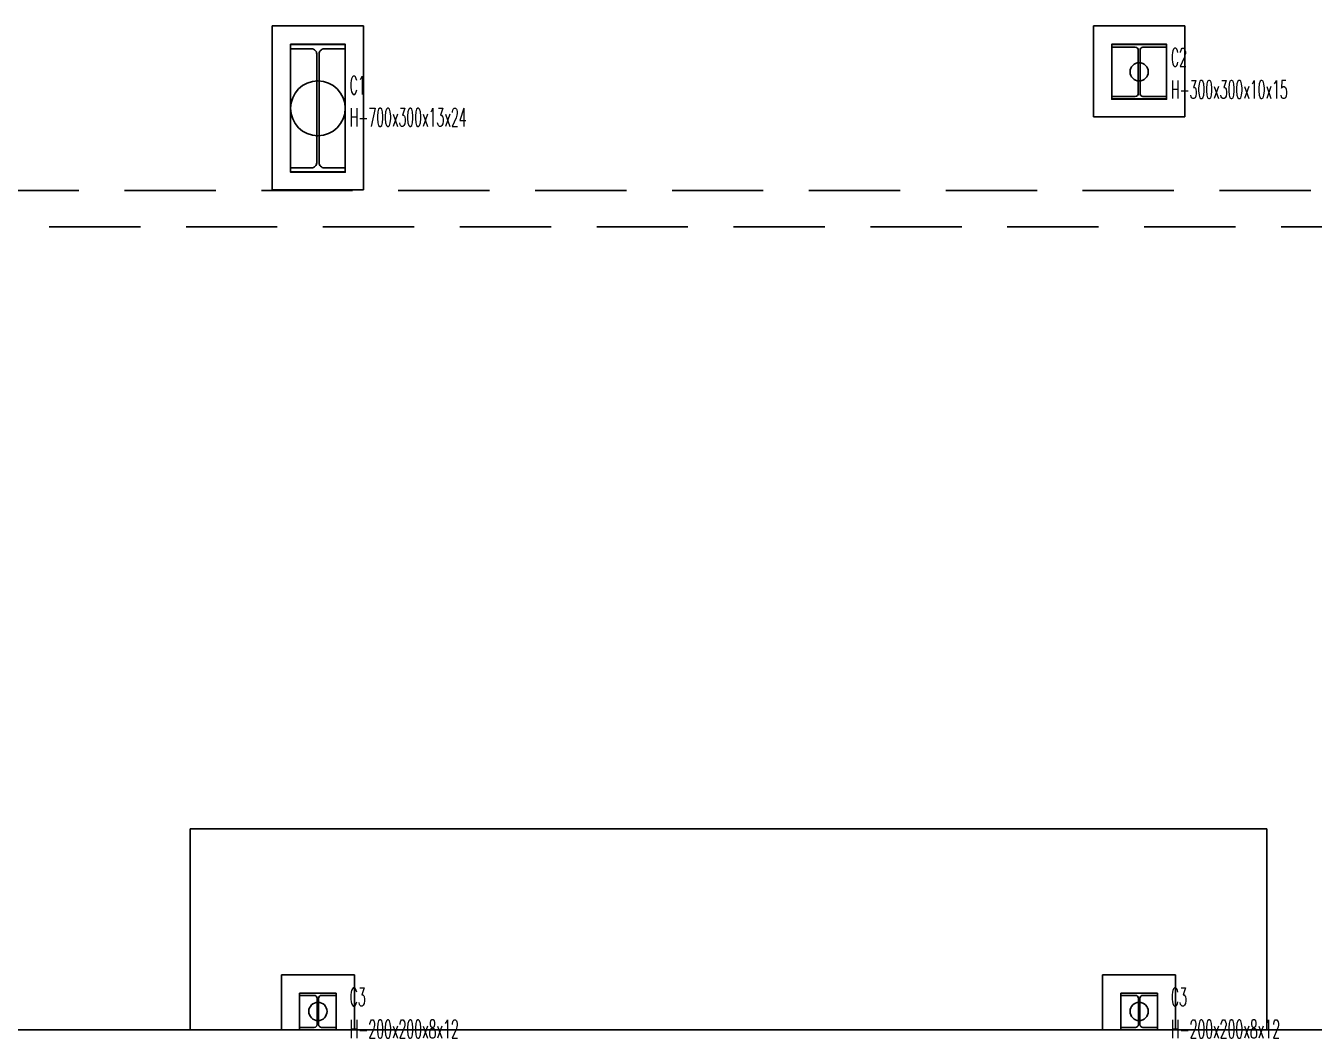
# Model space of a CAD drawing. Header units: millimetres. Extents: x 10462777 to 22643323, y 453826 to 1389191.
# Drawn here: x 11468772 to 11475833, y 606760 to 612310 of the extents above; entities that cross this region are included whole.
import ezdxf
from ezdxf.enums import TextEntityAlignment as Align

# ---------------------------------------------------------------- set-up
doc = ezdxf.new("R2010")
doc.units = ezdxf.units.MM
doc.header["$LTSCALE"] = 200
doc.header["$MEASUREMENT"] = 0
doc.linetypes.add('HIDDEN', pattern=[3.75, 2.5, -1.25])
for name, color, linetype in [('COL', 2, 'CONTINUOUS'), ('ELE', 7, 'CONTINUOUS'), ('panel', 4, 'CONTINUOUS'), ('tab6', 5, 'HIDDEN')]:
    doc.layers.add(name, color=color, linetype=linetype)
doc.layers.add('No_Print', color=153, linetype='CONTINUOUS', plot=False)
doc.styles.add('HYwulM', font='txt.shx ', dxfattribs={"bigfont": ' whgtxt.shx'})

msp = doc.modelspace()

# ---------------------------------------------------------------- linework, layer by layer
at = {"layer": 'COL', "color": 253}
for points in [[(11470366.7949, 611559.23366, -0.4142135624), (11470338.7949, 611531.23366), (11470223.2949, 611531.23366), (11470223.2949, 611507.23366), (11470523.2949, 611507.23366), (11470523.2949, 611531.23366), (11470407.7949, 611531.23366, -0.4142135624), (11470379.7949, 611559.23366), (11470379.7949, 612155.23366, -0.4142135624), (11470407.7949, 612183.23366), (11470523.2949, 612183.23366), (11470523.2949, 612207.23366), (11470223.2949, 612207.23366), (11470223.2949, 612183.23366), (11470338.7949, 612183.23366, -0.4142135624), (11470366.7949, 612155.23366)], [(11474868.2949, 611938.23366, -0.4142135624), (11474852.2949, 611922.23366), (11474723.2949, 611922.23366), (11474723.2949, 611907.23366), (11475023.2949, 611907.23366), (11475023.2949, 611922.23366), (11474894.2949, 611922.23366, -0.4142135624), (11474878.2949, 611938.23366), (11474878.2949, 612176.23366, -0.4142135624), (11474894.2949, 612192.23366), (11475023.2949, 612192.23366), (11475023.2949, 612207.23366), (11474723.2949, 612207.23366), (11474723.2949, 612192.23366), (11474852.2949, 612192.23366, -0.4142135624), (11474868.2949, 612176.23366)], [(11470369.2949, 606835.23366, -0.4142135624), (11470353.2949, 606819.23366), (11470273.2949, 606819.23366), (11470273.2949, 606807.23366), (11470473.2949, 606807.23366), (11470473.2949, 606819.23366), (11470393.2949, 606819.23366, -0.4142135624), (11470377.2949, 606835.23366), (11470377.2949, 606979.23366, -0.4142135624), (11470393.2949, 606995.23366), (11470473.2949, 606995.23366), (11470473.2949, 607007.23366), (11470273.2949, 607007.23366), (11470273.2949, 606995.23366), (11470353.2949, 606995.23366, -0.4142135624), (11470369.2949, 606979.23366)], [(11474869.2949, 606835.23366, -0.4142135624), (11474853.2949, 606819.23366), (11474773.2949, 606819.23366), (11474773.2949, 606807.23366), (11474973.2949, 606807.23366), (11474973.2949, 606819.23366), (11474893.2949, 606819.23366, -0.4142135624), (11474877.2949, 606835.23366), (11474877.2949, 606979.23366, -0.4142135624), (11474893.2949, 606995.23366), (11474973.2949, 606995.23366), (11474973.2949, 607007.23366), (11474773.2949, 607007.23366), (11474773.2949, 606995.23366), (11474853.2949, 606995.23366, -0.4142135624), (11474869.2949, 606979.23366)]]:
    msp.add_lwpolyline(points, format="xyb", close=True, dxfattribs=at)
at = {"layer": 'ELE', "color": 253}
for p, q in [((11469673.2949, 607907.23366), (11475573.2949, 607907.23366)), ((11469673.2949, 606807.23366), (11469673.2949, 607907.23366)), ((11475573.2949, 606807.23366), (11475573.2949, 607907.23366))]:
    msp.add_line(p, q, dxfattribs=at)
at = {"layer": 'No_Print', "color": 253}
for centre, radius in [((11474873.2949, 612057.23366), 50), ((11470373.2949, 611857.23366), 150), ((11470373.2949, 606907.23366), 50), ((11474873.2949, 606907.23366), 50)]:
    msp.add_circle(centre, radius, dxfattribs=at)
at = {"layer": 'panel', "color": 253}
for p, q in [((11470123.2949, 612309.73366), (11470623.2949, 612309.73366)), ((11470123.2949, 611409.73366), (11470123.2949, 612309.73366)), ((11470623.2949, 612309.73366), (11470623.2949, 611409.73366)), ((11474623.2949, 612309.73366), (11475123.2949, 612309.73366)), ((11474623.2949, 611809.73366), (11474623.2949, 612309.73366)), ((11475123.2949, 612309.73366), (11475123.2949, 611809.73366)), ((11470223.2949, 612209.73366), (11470523.2949, 612209.73366)), ((11470223.2949, 611509.73366), (11470223.2949, 612209.73366)), ((11470523.2949, 612209.73366), (11470523.2949, 611509.73366)), ((11474723.2949, 612209.73366), (11475023.2949, 612209.73366)), ((11474723.2949, 611909.73366), (11474723.2949, 612209.73366)), ((11475023.2949, 612209.73366), (11475023.2949, 611909.73366)), ((11475023.2949, 611909.73366), (11474723.2949, 611909.73366)), ((11475123.2949, 611809.73366), (11474623.2949, 611809.73366)), ((11470523.2949, 611509.73366), (11470223.2949, 611509.73366)), ((11470623.2949, 611409.73366), (11470123.2949, 611409.73366)), ((11470173.2949, 606807.23366), (11470173.2949, 607107.23366)), ((11470173.2949, 607107.23366), (11470573.2949, 607107.23366)), ((11470573.2949, 607107.23366), (11470573.2949, 606807.23366)), ((11474673.2949, 606807.23366), (11474673.2949, 607107.23366)), ((11474673.2949, 607107.23366), (11475073.2949, 607107.23366)), ((11475073.2949, 607107.23366), (11475073.2949, 606807.23366)), ((11470273.2949, 606807.23366), (11470273.2949, 607007.23366)), ((11470273.2949, 607007.23366), (11470473.2949, 607007.23366)), ((11470473.2949, 607007.23366), (11470473.2949, 606807.23366)), ((11474773.2949, 606807.23366), (11474773.2949, 607007.23366)), ((11474773.2949, 607007.23366), (11474973.2949, 607007.23366)), ((11474973.2949, 607007.23366), (11474973.2949, 606807.23366)), ((11488523.2949, 606807.23366), (11441223.2949, 606807.23366))]:
    msp.add_line(p, q, dxfattribs=at)
at = {"layer": 'tab6', "color": 253}
for p, q in [((11497563.67703, 611407.23366), (11436650.7949, 611407.23366)), ((11436650.7949, 611207.23366), (11497563.67703, 611207.23366))]:
    msp.add_line(p, q, dxfattribs=at)

# ---------------------------------------------------------------- texts
at = {"layer": 'No_Print', "color": 253, "style": 'HYwulM', "width": 0.5}
for s, p in [('C2', (11475047.12968, 612136.34295)), ('C1', (11470547.12968, 611983.84295)), ('H-300x300x10x15', (11475047.12968, 611960.33283)), ('H-700x300x13x24', (11470547.12968, 611807.83283)), ('C3', (11470547.12968, 606986.34295)), ('C3', (11475047.12968, 606986.34295)), ('H-200x200x8x12', (11470547.12968, 606810.33283)), ('H-200x200x8x12', (11475047.12968, 606810.33283))]:
    msp.add_text(s, height=100, dxfattribs=at).set_placement(p, align=Align.MIDDLE_LEFT)

doc.saveas('drawing.dxf')
